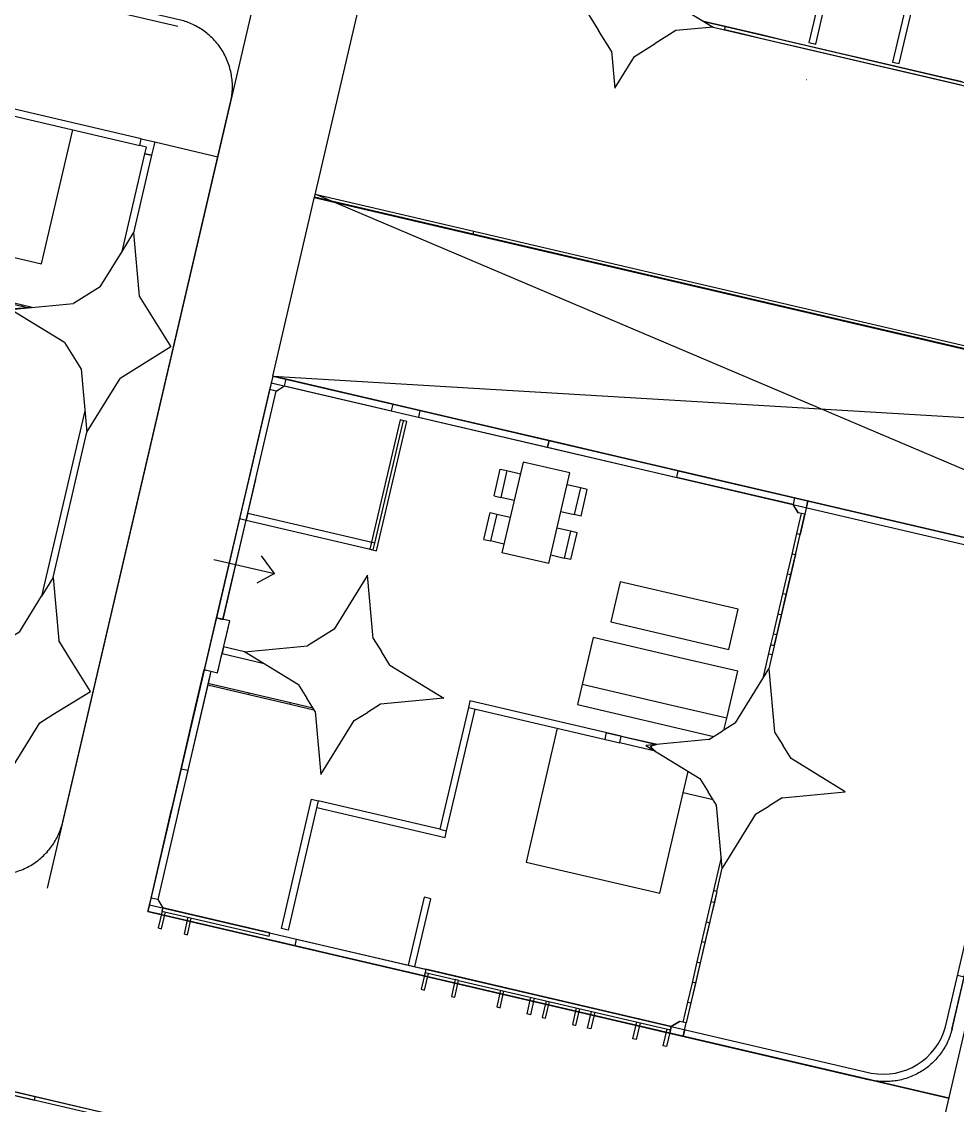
# Model space of a CAD drawing. Header units: metres. Extents: x -79796 to 428529, y -36333 to 94467.
# Drawn here: x 291079 to 304699, y -2456 to 13314 of the extents above; entities that cross this region are included whole.
import ezdxf

# ---------------------------------------------------------------- set-up
doc = ezdxf.new("R2010")
doc.units = ezdxf.units.M
for name, color, linetype in [('Default', 7, 'Continuous'), ('Make2D$Visible$ClippingPlaneIntersections$Default', 7, 'Continuous'), ('Make2D$Visible$Curves$Default', 7, 'Continuous')]:
    doc.layers.add(name, color=color, linetype=linetype)
for name, color, linetype, true_color in [('Make2D$Visible$ClippingPlaneIntersections$columns', 1, 'Continuous', 0xff0000), ('Make2D$Visible$ClippingPlaneIntersections$glasses', 4, 'Continuous', 0x00ffff), ('Make2D$Visible$Curves$balconies', 2, 'Continuous', 0xffff00), ('Make2D$Visible$Curves$floors', 3, 'Continuous', 0x00ff00), ('Make2D$Visible$Curves$glasses', 4, 'Continuous', 0x00ffff), ('slabs', 5, 'Continuous', 0x0000ff)]:
    doc.layers.add(name, color=color, linetype=linetype, true_color=true_color)

# ---------------------------------------------------------------- blocks, each defined once
blk = doc.blocks.new('1B2P-flat-3-flat-1')
at = {"color": 0, "linetype": 'Continuous', "lineweight": -2}
for q in [(1562750, -952125), (1562255, -952282), (1562783, -952436)]:
    blk.add_line((1562912, -952282), q, dxfattribs=at)
at = {"layer": 'Make2D$Visible$ClippingPlaneIntersections$columns'}
for p, q in [((1564109, -948963), (1564562, -948509)), ((1564562, -948509), (1565015, -948963)), ((1569712, -948509), (1569259, -948963)), ((1570165, -948963), (1569712, -948509)), ((1563947, -949124), (1564109, -948963)), ((1565015, -948963), (1565177, -949124)), ((1569259, -948963), (1569097, -949124)), ((1570327, -949124), (1570165, -948963)), ((1563072, -949416), (1563947, -949124)), ((1566052, -949416), (1565177, -949124)), ((1568222, -949416), (1569097, -949124)), ((1571202, -949416), (1570327, -949124)), ((1563947, -949707), (1563072, -949416)), ((1565177, -949707), (1565752, -949516)), ((1569097, -949707), (1568222, -949416)), ((1570327, -949707), (1570902, -949516)), ((1570902, -949516), (1571202, -949416)), ((1563947, -949707), (1564109, -949869)), ((1565015, -949869), (1565177, -949707)), ((1569259, -949869), (1569097, -949707)), ((1570327, -949707), (1570165, -949869)), ((1564109, -949869), (1564270, -950031)), ((1564854, -950031), (1565015, -949869)), ((1569420, -950031), (1569259, -949869)), ((1570165, -949869), (1570004, -950031)), ((1564562, -950905), (1564270, -950031)), ((1564854, -950031), (1564562, -950905)), ((1569420, -950031), (1569712, -950905)), ((1569712, -950905), (1570004, -950031)), ((1564562, -951926), (1564270, -952801)), ((1564854, -952801), (1564562, -951926)), ((1569420, -952801), (1569712, -951926)), ((1569712, -951926), (1570004, -952801)), ((1563947, -953124), (1564270, -952801)), ((1564854, -952801), (1565177, -953124)), ((1569420, -952801), (1569097, -953124)), ((1570327, -953124), (1570004, -952801)), ((1563947, -953124), (1563072, -953416)), ((1565177, -953124), (1566052, -953416)), ((1569097, -953124), (1568222, -953416)), ((1570327, -953124), (1571202, -953416)), ((1563072, -953416), (1563947, -953707)), ((1566052, -953416), (1565177, -953707)), ((1568222, -953416), (1569097, -953707)), ((1571202, -953416), (1570327, -953707)), ((1563947, -953707), (1564270, -954031)), ((1564854, -954031), (1565177, -953707)), ((1569420, -954031), (1569097, -953707)), ((1570327, -953707), (1570004, -954031)), ((1564270, -954031), (1564562, -954905)), ((1564562, -954905), (1564854, -954031)), ((1569712, -954905), (1569420, -954031)), ((1570004, -954031), (1569712, -954905))]:
    blk.add_line(p, q, dxfattribs=at)
at = {"layer": 'Make2D$Visible$ClippingPlaneIntersections$Default'}
for p, q in [((1562562, -949416), (1562762, -949416)), ((1562562, -949762), (1562562, -949416)), ((1562662, -949762), (1562662, -949516)), ((1562762, -949516), (1562662, -949516)), ((1562762, -949416), (1562762, -949516)), ((1563072, -949416), (1562762, -949416)), ((1562762, -949516), (1563372, -949516)), ((1563372, -949516), (1563072, -949416)), ((1566052, -949416), (1565752, -949516)), ((1568522, -949516), (1565752, -949516)), ((1566052, -949416), (1568222, -949416)), ((1568222, -949416), (1568222, -949416)), ((1570902, -949516), (1571201, -949416)), ((1570902, -949516), (1572362, -949516)), ((1572362, -949415), (1571201, -949416)), ((1572362, -949516), (1572362, -949415)), ((1572362, -949415), (1572362, -949516)), ((1572562, -949415), (1572362, -949415)), ((1572362, -949516), (1572462, -949516)), ((1572462, -949516), (1572462, -949616)), ((1572562, -949616), (1572562, -949415)), ((1572462, -953216), (1572462, -949616)), ((1572462, -949616), (1572562, -949616)), ((1572562, -949616), (1572562, -953216)), ((1562662, -949762), (1562562, -949762)), ((1562562, -953069), (1562562, -949762)), ((1562662, -949762), (1562662, -953069)), ((1564662, -950605), (1564662, -951253)), ((1569812, -950605), (1569812, -952226)), ((1564562, -951926), (1564562, -950905)), ((1569712, -951926), (1569712, -950905)), ((1564662, -951253), (1565323, -951253)), ((1564662, -951353), (1564662, -951253)), ((1565323, -951253), (1565323, -951353)), ((1562643, -951316), (1564543, -951316)), ((1562643, -951416), (1562643, -951316)), ((1564543, -951316), (1564543, -951416)), ((1564662, -951353), (1564662, -952226)), ((1565323, -951353), (1564662, -951353)), ((1564543, -951416), (1562643, -951416)), ((1564664, -952233), (1565323, -952233)), ((1565323, -952253), (1564671, -952253)), ((1565323, -952233), (1565323, -952253)), ((1562562, -953069), (1562562, -953416)), ((1562662, -953069), (1562562, -953069)), ((1562662, -953069), (1562662, -953315)), ((1572462, -953316), (1572462, -953216)), ((1572562, -953216), (1572462, -953216)), ((1572562, -953216), (1572562, -953416)), ((1562562, -953416), (1562762, -953416)), ((1562762, -953315), (1562662, -953315)), ((1562762, -953416), (1562762, -953315)), ((1562762, -953316), (1563372, -953316)), ((1563072, -953416), (1562762, -953416)), ((1572362, -953316), (1572462, -953316)), ((1572362, -953416), (1572362, -953316)), ((1572562, -953416), (1572362, -953416))]:
    blk.add_line(p, q, dxfattribs=at)
for centre, radius, start, end in [((1702109, -995702), 144656, 161.83538, 161.96287), ((1707272, -995706), 144670, 161.83543, 161.96286)]:
    blk.add_arc(centre, radius, start, end, dxfattribs=at)
at = {"layer": 'Make2D$Visible$ClippingPlaneIntersections$glasses'}
for p, q in [((1566831, -953316), (1565752, -953316)), ((1566052, -953416), (1566831, -953416)), ((1566831, -953416), (1566831, -953316)), ((1567443, -953316), (1566831, -953316)), ((1567443, -953366), (1566831, -953366)), ((1567443, -953416), (1567443, -953316)), ((1568522, -953316), (1567443, -953316)), ((1567443, -953416), (1568222, -953416)), ((1570902, -953315), (1571982, -953315)), ((1570902, -953315), (1571201, -953416)), ((1571982, -953416), (1571201, -953416)), ((1571982, -953315), (1571982, -953416)), ((1571982, -953316), (1572281, -953316)), ((1571982, -953366), (1572281, -953366)), ((1572281, -953416), (1572281, -953315)), ((1572281, -953315), (1572362, -953315)), ((1572362, -953416), (1572281, -953416)), ((1572362, -953315), (1572362, -953416))]:
    blk.add_line(p, q, dxfattribs=at)
at = {"layer": 'Make2D$Visible$Curves$balconies'}
for p, q in [((1571202, -953416), (1572211, -953416)), ((1572211, -953416), (1572362, -953416)), ((1572512, -953416), (1572562, -953416))]:
    blk.add_line(p, q, dxfattribs=at)
for radius, start, end in [(450, 108.9528, 124.5793), (400, 109.0174, 124.5793), (400, 66.3179, 82.8729), (450, 66.3179, 81.6025)]:
    blk.add_arc((1569755, -955023), radius, start, end, dxfattribs=at)
at = {"layer": 'Make2D$Visible$Curves$Default'}
for p, q in [((1563072, -949416), (1563072, -949416)), ((1566052, -949416), (1566052, -949416)), ((1568222, -949416), (1568222, -949416)), ((1568522, -949516), (1568522, -949516)), ((1570462, -950616), (1572462, -950616)), ((1570462, -952216), (1570462, -950616)), ((1564614, -950753), (1564662, -950753)), ((1569793, -950753), (1569793, -950663)), ((1569793, -951253), (1569793, -950753)), ((1569793, -950753), (1569812, -950753)), ((1569731, -951253), (1569731, -950854)), ((1564543, -951253), (1564543, -951253)), ((1564543, -951253), (1564544, -951253)), ((1564543, -951316), (1564543, -951254)), ((1564544, -951253), (1564547, -951253)), ((1564547, -951253), (1564562, -951253)), ((1564562, -951253), (1564662, -951253)), ((1569712, -951253), (1569812, -951253)), ((1562743, -951416), (1562743, -951316)), ((1563143, -951416), (1563143, -951316)), ((1563143, -951366), (1563162, -951366)), ((1563162, -951316), (1563162, -951366)), ((1563162, -951366), (1563562, -951366)), ((1563543, -951366), (1563543, -951416)), ((1563562, -951316), (1563562, -951366)), ((1564662, -951353), (1564543, -951353)), ((1566912, -951359), (1567212, -951359)), ((1566912, -952959), (1566912, -951359)), ((1567212, -951359), (1567912, -951359)), ((1567212, -951359), (1567212, -952159)), ((1567912, -951359), (1567912, -952159)), ((1569393, -951359), (1569593, -951359)), ((1569393, -952829), (1569393, -951359)), ((1569593, -951359), (1569593, -952159)), ((1568193, -951559), (1568793, -951559)), ((1568193, -952759), (1568193, -951559)), ((1568793, -951559), (1568793, -952159)), ((1567212, -952159), (1567212, -952959)), ((1567912, -952159), (1567912, -952959)), ((1568793, -952159), (1568793, -952759)), ((1569593, -952159), (1569593, -952284)), ((1565323, -952253), (1565323, -953173)), ((1572462, -952216), (1570462, -952216)), ((1572167, -952709), (1572167, -952216)), ((1568793, -952759), (1568193, -952759)), ((1572462, -952709), (1572167, -952709)), ((1567212, -952959), (1566912, -952959)), ((1567912, -952959), (1567212, -952959))]:
    blk.add_line(p, q, dxfattribs=at)
at = {"layer": 'Make2D$Visible$Curves$Default', "extrusion": (0, 0, -1)}
blk.add_arc((-1564546, -951254), 3.74, 350.1223, 10.933, dxfattribs=at)
at = {"layer": 'Make2D$Visible$Curves$floors'}
for p, q in [((1562562, -949416), (1563072, -949416)), ((1563072, -953416), (1562562, -953416)), ((1567443, -953416), (1566831, -953416)), ((1572362, -953416), (1571201, -953416))]:
    blk.add_line(p, q, dxfattribs=at)
at = {"layer": 'Make2D$Visible$Curves$glasses'}
for p, q in [((1570902, -953315), (1570900, -953315)), ((1571201, -953416), (1571201, -953416))]:
    blk.add_line(p, q, dxfattribs=at)
blk = doc.blocks.new('SLAB 1 B 2P-flat-3-flat-1')
at = {"color": 0, "linetype": 'ByBlock', "lineweight": -2}
for p, q in [((1571699, -949415), (1571699, -948470)), ((1561699, -953416), (1560762, -953416)), ((1563250, -957120), (1563250, -957220)), ((1570919, -957120), (1570919, -957220))]:
    blk.add_line(p, q, dxfattribs=at)
at = {"layer": 'slabs'}
for points in [[(1560762, -949470), (1560762, -949447), (1560763, -949425), (1560764, -949402), (1560766, -949380), (1560768, -949357), (1560771, -949334), (1560775, -949311), (1560779, -949288), (1560783, -949264), (1560789, -949241), (1560794, -949218), (1560801, -949194), (1560808, -949171), (1560815, -949148), (1560823, -949125), (1560832, -949102), (1560842, -949079), (1560852, -949056), (1560862, -949033), (1560874, -949010), (1560886, -948988), (1560898, -948966), (1560911, -948944), (1560925, -948922), (1560939, -948901), (1560954, -948880), (1560970, -948860), (1560986, -948839), (1561002, -948819), (1561019, -948800), (1561037, -948781), (1561055, -948763), (1561073, -948744), (1561092, -948727), (1561112, -948710), (1561132, -948693), (1561152, -948677), (1561173, -948662), (1561194, -948647), (1561215, -948633), (1561236, -948619), (1561258, -948606), (1561280, -948593), (1561303, -948581), (1561325, -948570), (1561348, -948559), (1561371, -948549), (1561394, -948540), (1561417, -948531), (1561440, -948523), (1561464, -948515), (1561487, -948508), (1561510, -948502), (1561534, -948496), (1561557, -948491), (1561580, -948486), (1561603, -948482), (1561626, -948479), (1561649, -948476), (1561672, -948474), (1561695, -948472), (1561717, -948471), (1561740, -948470), (1561762, -948470)], [(1561762, -948470), (1572512, -948470)], [(1572512, -948470), (1572534, -948470), (1572557, -948471), (1572579, -948472), (1572602, -948474), (1572625, -948476), (1572648, -948479), (1572671, -948482), (1572694, -948486), (1572717, -948491), (1572740, -948496), (1572764, -948502), (1572787, -948508), (1572810, -948515), (1572834, -948523), (1572857, -948531), (1572880, -948540), (1572903, -948549), (1572926, -948559), (1572949, -948570), (1572971, -948581), (1572994, -948593), (1573016, -948606), (1573038, -948619), (1573059, -948633), (1573080, -948647), (1573101, -948662), (1573122, -948677), (1573142, -948693), (1573162, -948710), (1573182, -948727), (1573201, -948744), (1573219, -948763), (1573237, -948781), (1573255, -948800), (1573272, -948819), (1573288, -948839), (1573304, -948860), (1573320, -948880), (1573335, -948901), (1573349, -948922), (1573363, -948944), (1573376, -948966), (1573388, -948988), (1573400, -949010), (1573412, -949033), (1573422, -949056), (1573432, -949079), (1573442, -949102), (1573451, -949125), (1573459, -949148), (1573466, -949171), (1573473, -949194), (1573480, -949218), (1573486, -949241), (1573491, -949264), (1573495, -949288), (1573499, -949311), (1573503, -949334), (1573506, -949357), (1573508, -949380), (1573510, -949402), (1573511, -949425), (1573512, -949447), (1573512, -949470)], [(1560762, -956220), (1560762, -949470)], [(1573412, -949470), (1573412, -956220)], [(1573512, -949470), (1573512, -956220)], [(1560862, -956220), (1560862, -953416)], [(1561762, -957220), (1561740, -957219), (1561717, -957219), (1561695, -957217), (1561672, -957216), (1561649, -957213), (1561626, -957210), (1561603, -957207), (1561580, -957203), (1561557, -957198), (1561534, -957193), (1561510, -957187), (1561487, -957181), (1561464, -957174), (1561440, -957166), (1561417, -957158), (1561394, -957149), (1561371, -957140), (1561348, -957130), (1561325, -957119), (1561303, -957108), (1561280, -957096), (1561258, -957083), (1561236, -957070), (1561215, -957057), (1561194, -957042), (1561173, -957027), (1561152, -957012), (1561132, -956996), (1561112, -956979), (1561092, -956962), (1561073, -956945), (1561055, -956927), (1561037, -956908), (1561019, -956889), (1561002, -956870), (1560986, -956850), (1560970, -956830), (1560954, -956809), (1560939, -956788), (1560925, -956767), (1560911, -956745), (1560898, -956723), (1560886, -956701), (1560874, -956679), (1560862, -956656), (1560852, -956634), (1560842, -956611), (1560832, -956588), (1560823, -956565), (1560815, -956541), (1560808, -956518), (1560801, -956495), (1560794, -956471), (1560789, -956448), (1560783, -956425), (1560779, -956402), (1560775, -956378), (1560771, -956355), (1560768, -956332), (1560766, -956309), (1560764, -956287), (1560763, -956264), (1560762, -956242), (1560762, -956220)], [(1561763, -957120), (1561742, -957119), (1561722, -957119), (1561702, -957118), (1561681, -957116), (1561661, -957114), (1561640, -957111), (1561619, -957108), (1561598, -957105), (1561577, -957100), (1561556, -957096), (1561535, -957091), (1561514, -957085), (1561493, -957079), (1561472, -957072), (1561452, -957064), (1561431, -957056), (1561410, -957048), (1561389, -957039), (1561369, -957029), (1561349, -957019), (1561329, -957008), (1561309, -956997), (1561289, -956985), (1561270, -956973), (1561250, -956960), (1561232, -956947), (1561213, -956933), (1561195, -956918), (1561177, -956903), (1561159, -956888), (1561142, -956872), (1561126, -956856), (1561109, -956839), (1561094, -956822), (1561078, -956805), (1561063, -956787), (1561049, -956769), (1561035, -956750), (1561022, -956731), (1561009, -956712), (1560996, -956693), (1560985, -956673), (1560973, -956653), (1560963, -956633), (1560952, -956613), (1560943, -956592), (1560934, -956572), (1560925, -956551), (1560917, -956530), (1560910, -956509), (1560903, -956488), (1560897, -956467), (1560891, -956446), (1560886, -956425), (1560881, -956404), (1560877, -956383), (1560873, -956363), (1560870, -956342), (1560868, -956321), (1560866, -956300), (1560864, -956280), (1560863, -956260), (1560862, -956240), (1560862, -956219)], [(1573412, -956219), (1573412, -956240), (1573411, -956260), (1573410, -956280), (1573408, -956300), (1573406, -956321), (1573404, -956342), (1573401, -956363), (1573397, -956383), (1573393, -956404), (1573388, -956425), (1573383, -956446), (1573377, -956467), (1573371, -956488), (1573364, -956509), (1573357, -956530), (1573349, -956551), (1573340, -956572), (1573331, -956592), (1573322, -956613), (1573311, -956633), (1573301, -956653), (1573289, -956673), (1573278, -956693), (1573265, -956712), (1573252, -956731), (1573239, -956750), (1573225, -956769), (1573211, -956787), (1573196, -956805), (1573180, -956822), (1573165, -956839), (1573148, -956856), (1573132, -956872), (1573115, -956888), (1573097, -956903), (1573079, -956918), (1573061, -956933), (1573042, -956947), (1573024, -956960), (1573004, -956973), (1572985, -956985), (1572965, -956997), (1572945, -957008), (1572925, -957019), (1572905, -957029), (1572885, -957039), (1572864, -957048), (1572843, -957056), (1572822, -957064), (1572802, -957072), (1572781, -957079), (1572760, -957085), (1572739, -957091), (1572718, -957096), (1572697, -957100), (1572676, -957105), (1572655, -957108), (1572634, -957111), (1572613, -957114), (1572593, -957116), (1572572, -957118), (1572552, -957119), (1572532, -957119), (1572511, -957120)], [(1573512, -956220), (1573512, -956242), (1573511, -956264), (1573510, -956287), (1573508, -956309), (1573506, -956332), (1573503, -956355), (1573499, -956378), (1573495, -956402), (1573491, -956425), (1573486, -956448), (1573480, -956471), (1573473, -956495), (1573466, -956518), (1573459, -956541), (1573451, -956565), (1573442, -956588), (1573432, -956611), (1573422, -956634), (1573412, -956656), (1573400, -956679), (1573388, -956701), (1573376, -956723), (1573363, -956745), (1573349, -956767), (1573335, -956788), (1573320, -956809), (1573304, -956830), (1573288, -956850), (1573272, -956870), (1573255, -956889), (1573237, -956908), (1573219, -956927), (1573201, -956945), (1573182, -956962), (1573162, -956979), (1573142, -956996), (1573122, -957012), (1573101, -957027), (1573080, -957042), (1573059, -957057), (1573038, -957070), (1573016, -957083), (1572994, -957096), (1572971, -957108), (1572949, -957119), (1572926, -957130), (1572903, -957140), (1572880, -957149), (1572857, -957158), (1572834, -957166), (1572810, -957174), (1572787, -957181), (1572764, -957187), (1572740, -957193), (1572717, -957198), (1572694, -957203), (1572671, -957207), (1572648, -957210), (1572625, -957213), (1572602, -957216), (1572579, -957217), (1572557, -957219), (1572534, -957219), (1572512, -957220)], [(1572512, -957120), (1561762, -957120)], [(1572512, -957220), (1561762, -957220)]]:
    blk.add_lwpolyline(points, dxfattribs=at)
blk = doc.blocks.new('NEW SLAB3-flat-6')
at = {"color": 0, "linetype": 'ByBlock', "lineweight": -2}
for p, q in [((1523963, 960222), (1523963, 960272)), ((1525135, 960222), (1523963, 960222))]:
    blk.add_line(p, q, dxfattribs=at)
at = {"layer": 'slabs'}
for points in [[(1519887, 960272), (1526537, 960272)], [(1519887, 960222), (1526537, 960222)]]:
    blk.add_lwpolyline(points, dxfattribs=at)
blk = doc.blocks.new('SLAB NEW 1-flat-5')
at = {"color": 0, "linetype": 'ByBlock', "lineweight": -2}
blk.add_line((1497098, 964473), (1497098, 964523), dxfattribs=at)
at = {"layer": 'slabs'}
for points in [[(1499467, 964523), (1484835, 964523)], [(1499467, 956792), (1499467, 964523)], [(1499467, 964473), (1484835, 964473)]]:
    blk.add_lwpolyline(points, dxfattribs=at)
blk = doc.blocks.new('3B4P NEW-flat-5')
at = {"layer": 'Make2D$Visible$ClippingPlaneIntersections$columns'}
for p, q in [((1495567, 961982), (1495395, 961467)), ((1495739, 961467), (1495567, 961982)), ((1495395, 961467), (1495144, 961215)), ((1495739, 961467), (1495990, 961215)), ((1494892, 960963), (1495144, 961215)), ((1496242, 960963), (1495990, 961215)), ((1494377, 960792), (1494892, 960963)), ((1494892, 960620), (1494377, 960792))]:
    blk.add_line(p, q, dxfattribs=at)
at = {"layer": 'Make2D$Visible$ClippingPlaneIntersections$Default'}
for p, q in [((1494204, 960792), (1494204, 960742)), ((1494377, 960792), (1494204, 960792)), ((1494204, 960742), (1494525, 960743)), ((1491617, 960691), (1491617, 959790)), ((1491717, 960691), (1491617, 960691)), ((1491717, 959790), (1491717, 960691)), ((1492867, 960690), (1492867, 958392)), ((1492967, 960690), (1492867, 960690)), ((1492967, 958392), (1492967, 960690))]:
    blk.add_line(p, q, dxfattribs=at)
at = {"layer": 'Make2D$Visible$ClippingPlaneIntersections$glasses'}
for p, q in [((1490667, 960792), (1490967, 960792)), ((1490667, 960742), (1490967, 960742)), ((1490967, 960792), (1491267, 960792)), ((1490967, 960742), (1491267, 960742)), ((1491267, 960792), (1491567, 960792)), ((1491267, 960742), (1491567, 960742)), ((1491567, 960792), (1491867, 960792)), ((1491567, 960742), (1491867, 960742)), ((1491867, 960792), (1492167, 960792)), ((1491867, 960742), (1492167, 960742)), ((1492167, 960792), (1492467, 960792)), ((1492167, 960742), (1492467, 960742)), ((1492467, 960792), (1492767, 960792)), ((1492467, 960742), (1492767, 960742)), ((1492767, 960792), (1493067, 960792)), ((1492767, 960742), (1493067, 960742)), ((1493067, 960792), (1493367, 960792)), ((1493067, 960742), (1493367, 960742)), ((1493367, 960792), (1493667, 960792)), ((1493367, 960742), (1493667, 960742)), ((1493667, 960792), (1493967, 960792)), ((1493667, 960742), (1493967, 960742)), ((1493967, 960792), (1494204, 960792)), ((1493967, 960742), (1494204, 960742)), ((1494204, 960792), (1494204, 960792)), ((1494204, 960742), (1494204, 960742))]:
    blk.add_line(p, q, dxfattribs=at)
at = {"layer": 'Make2D$Visible$Curves$Default'}
blk.add_line((1494204, 960742), (1488930, 960742), dxfattribs=at)
at = {"layer": 'Make2D$Visible$Curves$floors'}
blk.add_line((1494204, 960792), (1488930, 960792), dxfattribs=at)
at = {"layer": 'Make2D$Visible$Curves$glasses'}
for p, q in [((1494267, 960792), (1494204, 960792)), ((1494267, 960742), (1494204, 960742)), ((1494379, 960792), (1494267, 960792)), ((1494267, 960792), (1494267, 960792)), ((1494525, 960742), (1494267, 960742)), ((1494267, 960742), (1494267, 960742))]:
    blk.add_line(p, q, dxfattribs=at)
blk = doc.blocks.new('SLAB 2B-flat-5')
at = {"color": 0, "linetype": 'ByBlock', "lineweight": -2}
for p, q in [((1582853, 956721), (1582853, 956821)), ((1579065, 955821), (1579065, 949820)), ((1579165, 955821), (1579165, 949820)), ((1579065, 955054), (1579165, 955054)), ((1579165, 950496), (1579065, 950496)), ((1582853, 948920), (1582853, 948820))]:
    blk.add_line(p, q, dxfattribs=at)
for centre, radius, start, end in [((1580107, 955779), 943, 92.5356, 177.451), ((1580113, 949869), 950, 182.9335, 267.076)]:
    blk.add_arc(centre, radius, start, end, dxfattribs=at)
at = {"layer": 'Default', "color": 7}
blk.add_line((1590854, 948821), (1590854, 956821), dxfattribs=at)
at = {"layer": 'slabs'}
for points in [[(1579065, 955821), (1579065, 955846), (1579066, 955870), (1579068, 955895), (1579070, 955919), (1579073, 955944), (1579076, 955968), (1579080, 955992), (1579084, 956017), (1579089, 956041), (1579095, 956065), (1579101, 956088), (1579108, 956112), (1579116, 956135), (1579124, 956159), (1579132, 956182), (1579141, 956204), (1579151, 956227), (1579161, 956249), (1579172, 956271), (1579183, 956293), (1579195, 956315), (1579208, 956336), (1579220, 956357), (1579234, 956377), (1579248, 956397), (1579262, 956417), (1579277, 956437), (1579292, 956456), (1579308, 956474), (1579324, 956493), (1579341, 956511), (1579358, 956528), (1579375, 956545), (1579393, 956562), (1579412, 956578), (1579430, 956594), (1579450, 956609), (1579469, 956624), (1579489, 956638), (1579509, 956652), (1579530, 956666), (1579551, 956679), (1579572, 956691), (1579593, 956703), (1579615, 956714), (1579637, 956725), (1579659, 956735), (1579682, 956745), (1579705, 956754), (1579728, 956762), (1579751, 956770), (1579774, 956778), (1579798, 956785), (1579822, 956791), (1579846, 956797), (1579870, 956802), (1579894, 956806), (1579918, 956810), (1579942, 956813), (1579967, 956816), (1579991, 956818), (1580016, 956820), (1580040, 956821), (1580065, 956821)], [(1590854, 956821), (1580065, 956821)], [(1590854, 956721), (1580065, 956721)], [(1579065, 955837), (1579065, 952837)], [(1579065, 955829), (1579065, 952829)], [(1579065, 955821), (1579065, 952821)], [(1579065, 949820), (1579065, 952821)], [(1579065, 949820), (1579065, 949796), (1579066, 949771), (1579068, 949747), (1579070, 949722), (1579072, 949698), (1579076, 949673), (1579080, 949649), (1579084, 949625), (1579089, 949601), (1579095, 949577), (1579101, 949553), (1579108, 949529), (1579116, 949506), (1579124, 949483), (1579132, 949460), (1579141, 949437), (1579151, 949414), (1579161, 949392), (1579172, 949370), (1579183, 949348), (1579195, 949327), (1579207, 949306), (1579220, 949285), (1579234, 949264), (1579248, 949244), (1579262, 949224), (1579277, 949205), (1579292, 949186), (1579308, 949167), (1579324, 949149), (1579341, 949131), (1579358, 949113), (1579375, 949096), (1579393, 949079), (1579412, 949063), (1579430, 949047), (1579449, 949032), (1579469, 949017), (1579489, 949003), (1579509, 948989), (1579530, 948976), (1579550, 948963), (1579572, 948950), (1579593, 948939), (1579615, 948927), (1579637, 948916), (1579659, 948906), (1579682, 948897), (1579705, 948887), (1579728, 948879), (1579751, 948871), (1579774, 948863), (1579798, 948857), (1579822, 948850), (1579845, 948845), (1579870, 948840), (1579894, 948835), (1579918, 948831), (1579942, 948828), (1579967, 948825), (1579991, 948823), (1580016, 948821), (1580040, 948821), (1580065, 948820)], [(1590854, 948921), (1580065, 948920)], [(1590854, 948821), (1580065, 948820)]]:
    blk.add_lwpolyline(points, dxfattribs=at)
blk = doc.blocks.new('2B3P-flat-5')
at = {"color": 0, "linetype": 'Continuous', "lineweight": -2}
for p, q in [((1590176, 951614), (1590395, 951807)), ((1591081, 951614), (1590176, 951614)), ((1590176, 951614), (1590420, 951406))]:
    blk.add_line(p, q, dxfattribs=at)
at = {"color": 0, "linetype": 'ByBlock', "lineweight": 35}
blk.add_lwpolyline([(1590597, 956821), (1588347, 956821)], dxfattribs=at)
at = {"layer": 'Make2D$Visible$ClippingPlaneIntersections$columns'}
for p, q in [((1582562, 953435), (1582853, 954310)), ((1582853, 954310), (1583145, 953435)), ((1588853, 954310), (1588562, 953435)), ((1589145, 953435), (1588853, 954310)), ((1582562, 953435), (1582400, 953274)), ((1583145, 953435), (1583307, 953274)), ((1588562, 953435), (1588400, 953274)), ((1589145, 953435), (1589307, 953274)), ((1582239, 953112), (1582400, 953274)), ((1583468, 953112), (1583307, 953274)), ((1588239, 953112), (1588400, 953274)), ((1589468, 953112), (1589307, 953274)), ((1582239, 953112), (1581364, 952821)), ((1584343, 952821), (1583468, 953112)), ((1587364, 952821), (1588239, 953112)), ((1589468, 953112), (1590343, 952821)), ((1581364, 952821), (1582239, 952529)), ((1583468, 952529), (1584343, 952821)), ((1588239, 952529), (1587364, 952821)), ((1590343, 952821), (1589468, 952529)), ((1582239, 952529), (1582400, 952367)), ((1583468, 952529), (1583307, 952367)), ((1588239, 952529), (1588400, 952367)), ((1589307, 952367), (1589468, 952529)), ((1582562, 952206), (1582400, 952367)), ((1583145, 952206), (1583307, 952367)), ((1588562, 952206), (1588400, 952367)), ((1589145, 952206), (1589307, 952367)), ((1582853, 951331), (1582562, 952206)), ((1583145, 952206), (1582853, 951331)), ((1588562, 952206), (1588853, 951331)), ((1588853, 951331), (1589145, 952206))]:
    blk.add_line(p, q, dxfattribs=at)
at = {"layer": 'Make2D$Visible$ClippingPlaneIntersections$Default'}
for p, q in [((1583054, 956771), (1583054, 957021)), ((1583054, 957021), (1583104, 957021)), ((1583104, 957021), (1583104, 956771)), ((1583506, 956771), (1583506, 957021)), ((1583506, 957021), (1583556, 957021)), ((1583556, 957021), (1583556, 956771)), ((1584185, 956771), (1584185, 957021)), ((1584185, 957021), (1584235, 957021)), ((1584235, 957021), (1584235, 956771)), ((1584411, 957021), (1584411, 956771)), ((1584461, 957021), (1584411, 957021)), ((1584461, 956771), (1584461, 957021)), ((1584863, 957021), (1584863, 956771)), ((1584913, 957021), (1584863, 957021)), ((1584913, 956771), (1584913, 957021)), ((1585089, 956771), (1585089, 957021)), ((1585089, 957021), (1585139, 957021)), ((1585139, 957021), (1585139, 956771)), ((1585542, 957021), (1585542, 956771)), ((1585592, 957021), (1585542, 957021)), ((1585592, 956771), (1585592, 957021)), ((1586220, 957021), (1586220, 956771)), ((1586270, 957021), (1586220, 957021)), ((1586270, 956771), (1586270, 957021)), ((1586672, 957021), (1586672, 956771)), ((1586722, 957021), (1586672, 957021)), ((1586722, 956771), (1586722, 957021)), ((1590216, 957021), (1590216, 956771)), ((1590266, 957021), (1590216, 957021)), ((1590266, 956771), (1590266, 957021)), ((1590603, 957021), (1590603, 956771)), ((1590653, 957021), (1590603, 957021)), ((1590653, 956771), (1590653, 957021)), ((1582853, 956821), (1582853, 956621)), ((1583053, 956821), (1582853, 956821)), ((1583053, 956721), (1583053, 956821)), ((1586722, 956821), (1588653, 956821)), ((1586722, 956771), (1586722, 956821)), ((1588653, 956821), (1588653, 956721)), ((1590653, 956721), (1590653, 956821)), ((1590653, 956821), (1590853, 956821)), ((1590853, 956821), (1590853, 956621)), ((1582853, 956621), (1582953, 956621)), ((1582853, 956621), (1582853, 956621)), ((1582953, 956621), (1583053, 956721)), ((1586220, 956771), (1586270, 956771)), ((1586722, 956721), (1586722, 956771)), ((1588653, 956721), (1586722, 956721)), ((1586885, 956721), (1586885, 955705)), ((1586985, 955705), (1586985, 956721)), ((1588803, 956621), (1588903, 956621)), ((1588803, 954690), (1588803, 956621)), ((1588903, 956621), (1588903, 954689)), ((1590753, 956621), (1590653, 956721)), ((1590753, 956621), (1590853, 956621)), ((1590754, 954689), (1590753, 956621)), ((1590853, 956621), (1590854, 954689)), ((1590853, 956621), (1590853, 956621)), ((1586885, 955705), (1586985, 955705)), ((1586885, 954790), (1586885, 954690)), ((1588803, 954790), (1586885, 954790)), ((1586985, 954690), (1586885, 954690)), ((1586885, 954690), (1586885, 952871)), ((1586984, 952871), (1586985, 954690)), ((1586985, 954690), (1588803, 954690)), ((1588903, 954689), (1588803, 954690)), ((1590754, 953207), (1590753, 954689)), ((1590854, 954689), (1590754, 954689)), ((1590853, 954689), (1590854, 953207)), ((1589521, 953414), (1589167, 953414)), ((1589187, 953394), (1589521, 953394)), ((1589521, 953414), (1589521, 953394)), ((1590138, 953414), (1589521, 953414)), ((1589521, 953394), (1590138, 953394)), ((1590754, 953414), (1590138, 953414)), ((1590138, 953414), (1590138, 953394)), ((1590138, 953394), (1590754, 953394)), ((1590754, 953394), (1590754, 953414)), ((1590654, 953207), (1590654, 952434)), ((1590854, 953207), (1590654, 953207)), ((1590854, 952434), (1590854, 953207)), ((1584194, 952871), (1584722, 952871)), ((1586984, 952871), (1584722, 952871)), ((1584722, 952871), (1584723, 952771)), ((1584722, 952871), (1584722, 952771)), ((1586984, 952771), (1586984, 952871)), ((1590653, 952921), (1590043, 952921)), ((1584722, 952771), (1584192, 952771)), ((1584723, 952771), (1586984, 952771)), ((1590343, 952821), (1590654, 952821)), ((1590654, 952434), (1590854, 952434)), ((1590754, 952434), (1590753, 950952)), ((1590853, 950952), (1590854, 952434)), ((1588803, 950952), (1588803, 949021)), ((1588903, 950952), (1588803, 950952)), ((1590753, 950952), (1588853, 950952)), ((1588853, 950952), (1588853, 950852)), ((1588903, 949021), (1588903, 950952)), ((1590753, 950852), (1590753, 950952)), ((1590754, 950952), (1590753, 949021)), ((1590854, 950952), (1590754, 950952)), ((1590853, 949021), (1590854, 950952)), ((1588853, 950852), (1590753, 950852)), ((1582853, 948821), (1582853, 949021)), ((1582853, 949021), (1582953, 949021)), ((1582953, 949021), (1583053, 948921)), ((1583053, 948921), (1584792, 948921)), ((1583053, 948821), (1583053, 948921)), ((1584792, 948921), (1584791, 948821)), ((1584791, 948921), (1584791, 948821)), ((1586722, 948921), (1584792, 948921)), ((1588653, 948921), (1586722, 948921)), ((1586722, 948921), (1586722, 948821)), ((1586722, 948821), (1586722, 948921)), ((1588653, 948821), (1588653, 948921)), ((1588803, 949021), (1588903, 949021)), ((1590653, 948921), (1589053, 948921)), ((1589053, 948921), (1589053, 948821)), ((1590753, 949021), (1590653, 948921)), ((1590653, 948921), (1590653, 948821)), ((1590753, 949021), (1590853, 949021)), ((1590853, 948821), (1590853, 949021)), ((1590853, 949021), (1590853, 949021)), ((1583053, 948821), (1582853, 948821)), ((1584791, 948821), (1583053, 948821)), ((1584791, 948821), (1586722, 948821)), ((1586722, 948821), (1588653, 948821)), ((1589053, 948821), (1590653, 948821)), ((1590653, 948821), (1590853, 948821))]:
    blk.add_line(p, q, dxfattribs=at)
at = {"layer": 'Make2D$Visible$ClippingPlaneIntersections$Default', "extrusion": (0, 0, -1)}
blk.add_arc((-1595682, 972753), 22963, 299.769, 300.0182, dxfattribs=at)
at = {"layer": 'Make2D$Visible$ClippingPlaneIntersections$Default'}
blk.add_arc((1595945, 932268), 23632, 119.5761, 119.8219, dxfattribs=at)
at = {"layer": 'Make2D$Visible$ClippingPlaneIntersections$glasses'}
for p, q in [((1582853, 956321), (1582853, 956621)), ((1582903, 956321), (1582903, 956621)), ((1586220, 956771), (1583054, 956771)), ((1583054, 956771), (1583054, 956721)), ((1583054, 956721), (1586722, 956721)), ((1586722, 956771), (1586270, 956771)), ((1586722, 956721), (1586722, 956771)), ((1590654, 956771), (1589054, 956771)), ((1589054, 956771), (1589054, 956721)), ((1589054, 956721), (1590654, 956721)), ((1590654, 956721), (1590654, 956771)), ((1582853, 956033), (1582853, 956321)), ((1582903, 956033), (1582903, 956321)), ((1582853, 955721), (1582853, 956033)), ((1582903, 955721), (1582903, 956033)), ((1582853, 955421), (1582853, 955721)), ((1582903, 955421), (1582903, 955721)), ((1582853, 955121), (1582853, 955421)), ((1582903, 955121), (1582903, 955421)), ((1582853, 954821), (1582853, 955121)), ((1582903, 954821), (1582903, 955121)), ((1582853, 954656), (1582853, 954821)), ((1582903, 954656), (1582903, 954821)), ((1582853, 954656), (1582903, 954656)), ((1582853, 954656), (1582853, 954310)), ((1582903, 954160), (1582903, 954656)), ((1582903, 951481), (1582903, 950985)), ((1582853, 950985), (1582853, 951331)), ((1582853, 950985), (1582903, 950985)), ((1582853, 950985), (1582853, 950821)), ((1582903, 950985), (1582903, 950821)), ((1582853, 950821), (1582853, 950521)), ((1582903, 950821), (1582903, 950521)), ((1582853, 950521), (1582853, 950221)), ((1582903, 950521), (1582903, 950221)), ((1582853, 950221), (1582853, 949921)), ((1582903, 950221), (1582903, 949921)), ((1582853, 949921), (1582853, 949608)), ((1582903, 949921), (1582903, 949608)), ((1582853, 949608), (1582853, 949321)), ((1582903, 949608), (1582903, 949321)), ((1582853, 949321), (1582853, 949021)), ((1582903, 949321), (1582903, 949021)), ((1582853, 949021), (1582853, 949021))]:
    blk.add_line(p, q, dxfattribs=at)
at = {"layer": 'Make2D$Visible$Curves$balconies'}
for p, q in [((1582854, 954656), (1582854, 956621)), ((1582854, 949621), (1582854, 950985)), ((1582854, 949021), (1582854, 949321))]:
    blk.add_line(p, q, dxfattribs=at)
at = {"layer": 'Make2D$Visible$Curves$Default'}
for p, q in [((1583053, 956821), (1583054, 956821)), ((1583054, 956821), (1583054, 956771)), ((1590853, 956821), (1590854, 956821)), ((1582953, 956621), (1582954, 956621)), ((1583054, 956721), (1582954, 956621)), ((1583053, 956721), (1583054, 956721)), ((1590853, 956621), (1590853, 955299)), ((1590853, 956621), (1590854, 956621)), ((1590753, 954690), (1590753, 955300)), ((1583655, 954871), (1583655, 953371)), ((1585655, 954871), (1583655, 954871)), ((1585655, 952871), (1585655, 954871)), ((1590753, 954690), (1590754, 954689)), ((1590753, 954689), (1590754, 954689)), ((1590753, 954689), (1590753, 954689)), ((1590753, 953414), (1590753, 954689)), ((1590853, 954689), (1590853, 953910)), ((1590853, 953910), (1590853, 953207)), ((1583210, 953371), (1583655, 953371)), ((1583655, 953371), (1583655, 953050)), ((1589167, 953414), (1589166, 953414)), ((1589186, 953394), (1589187, 953394)), ((1590753, 953207), (1590753, 953394)), ((1590653, 953167), (1590653, 953165)), ((1590653, 953165), (1590653, 953157)), ((1590653, 953157), (1590653, 953124)), ((1590753, 953207), (1590754, 953207)), ((1590841, 953207), (1590754, 953207)), ((1590653, 953124), (1590653, 952994)), ((1590653, 952994), (1590653, 952647)), ((1584194, 952871), (1584193, 952871)), ((1584942, 952871), (1584943, 952790)), ((1590654, 952821), (1590653, 952921)), ((1584829, 952770), (1584188, 952769)), ((1584936, 952771), (1584829, 952770)), ((1584943, 952771), (1584936, 952771)), ((1584943, 952790), (1584943, 952774)), ((1584943, 952774), (1584943, 952771)), ((1590653, 952647), (1590653, 952517)), ((1585446, 952468), (1583407, 952468)), ((1585446, 952168), (1585446, 952468)), ((1590653, 952517), (1590653, 952485)), ((1590653, 952485), (1590653, 952476)), ((1590653, 952476), (1590653, 952474)), ((1590753, 952434), (1590753, 950952)), ((1590753, 952434), (1590754, 952434)), ((1590853, 952434), (1590754, 952434)), ((1590853, 950952), (1590853, 952434)), ((1583286, 952347), (1583286, 952168)), ((1583286, 952168), (1583286, 951468)), ((1583286, 952168), (1584086, 952168)), ((1584086, 952168), (1585446, 952168)), ((1585446, 951468), (1585446, 952168)), ((1583286, 951468), (1584086, 951468)), ((1584086, 951468), (1585446, 951468)), ((1583486, 951187), (1583486, 950587)), ((1585246, 951187), (1583486, 951187)), ((1585246, 950587), (1585246, 951187)), ((1588853, 950952), (1588853, 950952)), ((1590753, 950952), (1590754, 950952)), ((1590753, 950952), (1590754, 950952)), ((1590753, 950952), (1590753, 950952)), ((1588853, 950852), (1588853, 949021)), ((1590753, 950852), (1590753, 950342)), ((1583486, 950587), (1584086, 950587)), ((1584086, 950587), (1585246, 950587)), ((1586320, 950566), (1586320, 949212)), ((1586320, 950566), (1587020, 950566)), ((1587020, 949212), (1587020, 950566)), ((1586020, 950437), (1586020, 950037)), ((1586020, 950437), (1586120, 950437)), ((1586120, 950037), (1586120, 950437)), ((1586320, 950437), (1586120, 950437)), ((1587020, 950437), (1587220, 950437)), ((1587320, 950437), (1587220, 950437)), ((1587220, 950037), (1587220, 950437)), ((1587320, 950437), (1587320, 950037)), ((1590853, 949021), (1590853, 950342)), ((1586020, 950037), (1586120, 950037)), ((1586120, 950037), (1586320, 950037)), ((1587220, 950037), (1587020, 950037)), ((1587320, 950037), (1587220, 950037)), ((1586020, 949787), (1586020, 949387)), ((1586020, 949787), (1586120, 949787)), ((1586320, 949787), (1586120, 949787)), ((1586120, 949387), (1586120, 949787)), ((1587020, 949787), (1587220, 949787)), ((1587320, 949787), (1587220, 949787)), ((1587220, 949387), (1587220, 949787)), ((1587320, 949787), (1587320, 949387)), ((1586020, 949387), (1586120, 949387)), ((1586120, 949387), (1586320, 949387)), ((1587220, 949387), (1587020, 949387)), ((1587320, 949387), (1587220, 949387)), ((1586320, 949212), (1587020, 949212)), ((1582953, 949021), (1582954, 949021)), ((1583054, 948921), (1582954, 949021)), ((1590853, 949021), (1590854, 949021)), ((1590853, 948821), (1590854, 948821))]:
    blk.add_line(p, q, dxfattribs=at)
for centre, start, end in [((1590654, 953167), 77.9804, 220.4684), ((1590654, 952474), 139.5406, 281.9855)]:
    blk.add_arc(centre, 0.261, start, end, dxfattribs=at)
at = {"layer": 'Make2D$Visible$Curves$Default', "extrusion": (0, 0, -1)}
blk.add_arc((-1584936, 952771), 6.79, 178.0975, 183.3106, dxfattribs=at)
at = {"layer": 'Make2D$Visible$Curves$floors'}
for p, q in [((1583054, 956821), (1583054, 956821)), ((1583506, 956821), (1583104, 956821)), ((1584185, 956821), (1583556, 956821)), ((1584411, 956821), (1584235, 956821)), ((1584863, 956821), (1584461, 956821)), ((1585089, 956821), (1584913, 956821)), ((1585542, 956821), (1585139, 956821)), ((1586220, 956821), (1585592, 956821)), ((1586672, 956821), (1586270, 956821)), ((1586722, 956821), (1586722, 956821)), ((1590216, 956821), (1590068, 956821)), ((1590603, 956821), (1590266, 956821)), ((1590653, 956821), (1590653, 956821)), ((1590854, 953207), (1590854, 956821)), ((1590854, 948821), (1590854, 952434)), ((1582854, 949621), (1582854, 949321))]:
    blk.add_line(p, q, dxfattribs=at)
at = {"layer": 'Make2D$Visible$Curves$glasses'}
for p, q in [((1582903, 956321), (1582853, 956321)), ((1582854, 956021), (1582853, 956021)), ((1582903, 956021), (1582854, 956021)), ((1582903, 955721), (1582853, 955721)), ((1582853, 955421), (1582854, 955421)), ((1582854, 955421), (1582903, 955421)), ((1582854, 955121), (1582853, 955121)), ((1582903, 955121), (1582854, 955121)), ((1582853, 954821), (1582903, 954821)), ((1582883, 951421), (1582903, 951421)), ((1582853, 951123), (1582903, 951123)), ((1582853, 951121), (1582903, 951121)), ((1582853, 950821), (1582854, 950821)), ((1582854, 950821), (1582903, 950821)), ((1582854, 950521), (1582853, 950521)), ((1582903, 950521), (1582854, 950521)), ((1582853, 950221), (1582854, 950221)), ((1582854, 950221), (1582854, 950221)), ((1582854, 950221), (1582903, 950221)), ((1582903, 949921), (1582853, 949921)), ((1582854, 949621), (1582853, 949621)), ((1582903, 949621), (1582854, 949621)), ((1582854, 949321), (1582853, 949321)), ((1582903, 949321), (1582854, 949321))]:
    blk.add_line(p, q, dxfattribs=at)

msp = doc.modelspace()

# ---------------------------------------------------------------- linework, layer by layer
for p, q in [((291453, 705), (295633, 18624)), ((302496, 12471), (302505, 12471)), ((309962, 4605), (295351, 10804)), ((294733, 8157), (310570, 7212)), ((304577, -2357), (292915, 364)), ((304578, -2354), (292916, 366)), ((304578, -2354), (292916, 366)), ((303896, -5275), (288820, -1759))]:
    msp.add_line(p, q)
msp.add_lwpolyline([(309962, 4605), (294733, 8157), (295341, 10764), (310570, 7212)])
msp.add_lwpolyline([(301231, -16702), (306395, 5437), (309962, 4605), (304797, -17534)], close=True)

# ---------------------------------------------------------------- block references
at = {"rotation": 166.8698775214759}
for name, p in [('SLAB NEW 1-flat-5', (1974709, 609439)), ('3B4P NEW-flat-5', (1974709, 609439)), ('2B3P-flat-5', (2059534, 570789)), ('SLAB 2B-flat-5', (2059534, 570789))]:
    msp.add_blockref(name, p, dxfattribs=at)
at = {"xscale": -1}
for name, p, rotation in [('SLAB 1 B 2P-flat-3-flat-1', (860577, -1734718), 256.8698775214759), ('1B2P-flat-3-flat-1', (860381, -1735558), 256.8698775214759), ('NEW SLAB3-flat-6', (1557260, -1283690), 346.8698775214759)]:
    msp.add_blockref(name, p, dxfattribs=dict(at, rotation=rotation))

doc.saveas('drawing.dxf')
